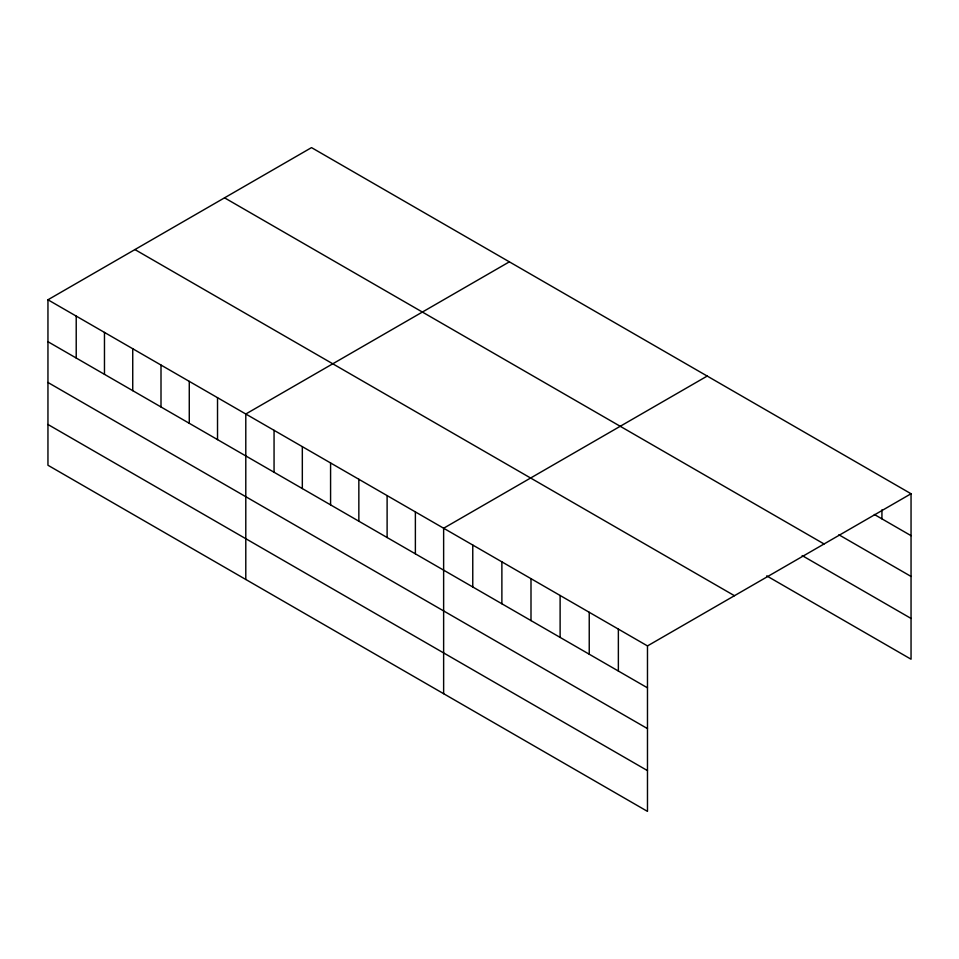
<?xml version="1.0" encoding="UTF-8"?>
<svg xmlns="http://www.w3.org/2000/svg" width="959" height="959" viewBox="0 0 959 959"><rect width="100%" height="100%" fill="white"/><g stroke="black" fill="none" stroke-linecap="round" stroke-linejoin="round"><path stroke-width="1.44" d="M47.95 299.783L647.481 645.922L647.481 811.386L47.95 465.247L47.95 299.783L311.519 147.614L911.05 493.753L911.05 659.217L766.721 575.88M509.361 261.843L245.792 414.012L245.792 579.476M707.215 376.06L443.633 528.241L443.633 693.693M647.481 645.922L911.05 493.753M874.332 514.468L911.05 535.673M838.885 534.774L911.05 576.443M224.538 197.83L824.069 543.969M802.168 555.585L911.05 618.447M134.931 249.568L734.462 595.707M47.95 341.704L647.481 687.843M47.95 382.473L647.481 728.612M47.95 424.477L647.481 770.616M881.932 509.876L881.932 518.855M618.363 629.104L618.363 671.024M589.234 612.298L589.234 654.218M560.116 595.491L560.116 637.399M530.998 578.673L530.998 620.593M501.881 561.866L501.881 603.774M472.763 545.048L472.763 586.968M415.379 511.914L415.379 553.834M387.112 495.599L387.112 537.519M358.846 479.284L358.846 521.205M330.579 462.969L330.579 504.878M302.325 446.642L302.325 488.563M274.058 430.327L274.058 472.248M217.525 397.697L217.525 439.618M189.271 381.37L189.271 423.291M161.004 365.055L161.004 406.976M132.738 348.74L132.738 390.661M104.471 332.425L104.471 374.346M76.217 316.11L76.217 358.019"/></g></svg>
